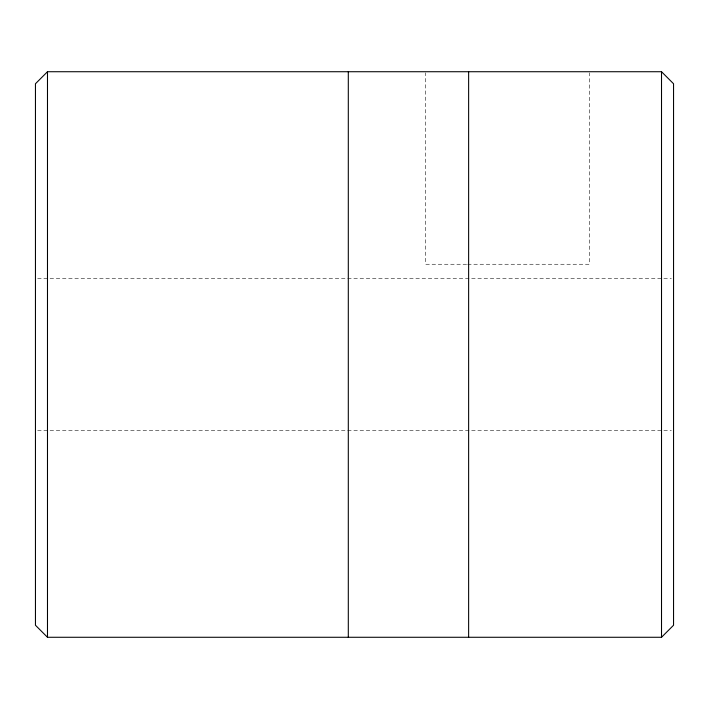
<?xml version="1.0" encoding="UTF-8"?>
<svg xmlns="http://www.w3.org/2000/svg" width="709" height="709" viewBox="0 0 709 709"><rect width="100%" height="100%" fill="white"/><g stroke="black" fill="none" stroke-linecap="round" stroke-linejoin="round"><path stroke-width="0.53" stroke-dasharray="3.54 2.66" d="M466.584 264.253L425.675 264.253L425.675 72.832M467.648 264.253L589.321 264.253L589.321 72.832M37.657 278.69L671.334 278.69M37.657 430.31L671.334 430.31"/><path stroke-width="1.06" d="M47.485 71.724L35.45 83.759L35.45 625.241L47.485 637.276L661.515 637.276L673.55 625.241L673.55 83.759L661.515 71.724L47.485 71.724L47.485 637.276M661.515 71.724L661.515 637.276M468.631 71.724L468.631 637.276M348.305 71.724L348.305 637.276"/></g></svg>
